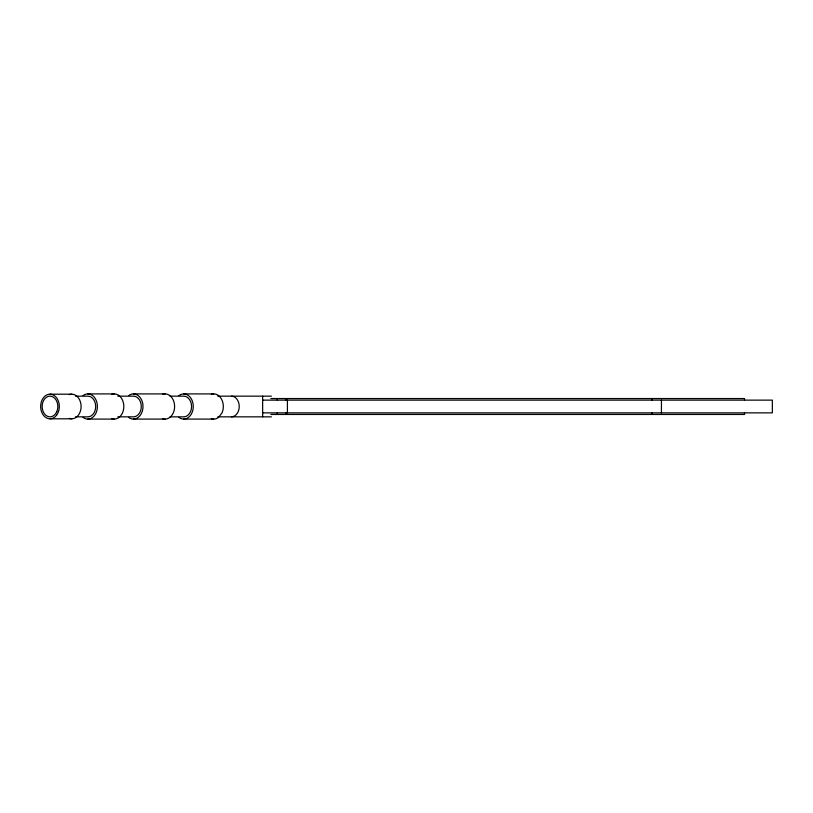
<?xml version="1.0" encoding="UTF-8"?>
<svg xmlns="http://www.w3.org/2000/svg" width="813" height="813" viewBox="0 0 813 813"><rect width="100%" height="100%" fill="white"/><g stroke="black" fill="none" stroke-linecap="round" stroke-linejoin="round"><path stroke-width="1.22" d="M87.824 393.909L114.257 393.909M133.444 393.909L165.059 393.909M183.718 393.909L213.778 393.909M49.989 394.193L71.757 394.193M75.467 396.155L87.824 396.155A10.345 7.845 -90 0 1 95.68 406.5A10.345 7.845 -90 0 1 87.824 416.845L75.467 416.845M117.855 396.155L133.444 396.155A10.345 7.845 -90 0 1 141.289 406.5A10.345 7.845 -90 0 1 133.444 416.845L117.855 416.845M170.029 396.155L183.718 396.155A10.345 7.845 -90 0 1 191.563 406.5A10.345 7.845 -90 0 1 183.718 416.845L170.029 416.845M217.772 396.155L271.4 396.155M270.81 398.543L744.515 398.543L744.515 400.138M262.65 400.138L772.35 400.138L772.35 412.862L262.65 412.862M270.81 414.457L744.515 414.457L744.515 412.862M217.772 416.845L271.4 416.845M49.989 418.807L71.757 418.807M87.824 419.091L114.257 419.091M133.444 419.091L165.059 419.091M183.718 419.091L213.778 419.091M661.436 400.138L661.436 412.862M652.148 398.543L652.148 400.138M652.148 412.862L652.148 414.457M287.416 400.138L287.416 412.862M286.206 398.543L286.206 400.138M286.206 412.862L286.206 414.457M277.355 398.543L277.355 400.138M277.355 412.862L277.355 414.457M262.65 396.155L262.65 416.845M231.4 396.155A10.345 7.845 -90 0 1 239.246 406.5A10.345 7.845 -90 0 1 231.4 416.845M211.309 394.335A12.591 9.553 -90 0 1 218.555 395.596L220.536 397.598A12.591 9.553 -90 0 1 222.051 412.801L218.555 417.404A12.591 9.553 -90 0 1 211.309 418.665M178.941 395.596A12.591 9.553 -90 0 1 193.27 406.5A12.591 9.553 -90 0 1 178.941 417.404M128.657 395.596A12.591 9.553 -90 0 1 142.997 406.5A12.591 9.553 -90 0 1 128.657 417.404M162.58 394.335A12.591 9.553 -90 0 1 174.612 406.5A12.591 9.553 -90 0 1 162.58 418.665M111.788 394.335A12.591 9.553 -90 0 1 123.82 406.5A12.591 9.553 -90 0 1 111.788 418.665M83.048 395.596A12.591 9.553 -90 0 1 97.387 406.5A12.591 9.553 -90 0 1 83.048 417.404M69.339 394.61A12.307 9.339 -90 0 1 81.097 406.5A12.307 9.339 -90 0 1 69.339 418.39M56.788 411.673A10.345 7.845 -90 0 0 49.989 396.155A10.345 7.845 -90 0 0 43.191 411.673A10.345 7.845 -90 0 0 56.788 411.673M56.595 415.209A12.307 9.339 -90 0 0 52.408 394.61A12.307 9.339 -90 0 0 40.965 409.691A12.307 9.339 -90 0 0 56.595 415.209"/></g></svg>
